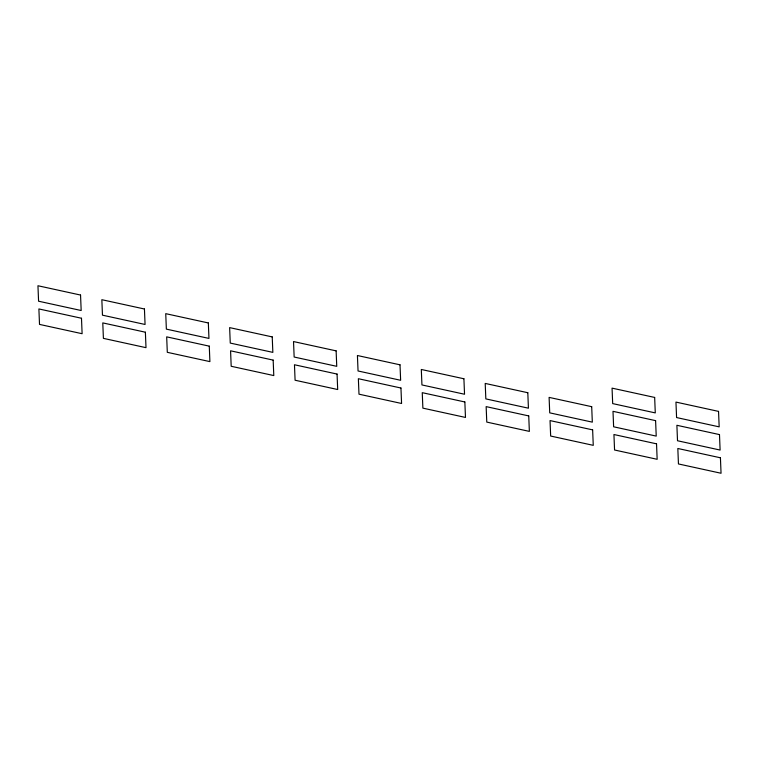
<?xml version="1.0" encoding="UTF-8"?>
<svg xmlns="http://www.w3.org/2000/svg" width="759" height="759" viewBox="0 0 759 759"><rect width="100%" height="100%" fill="white"/><g stroke="black" fill="none" stroke-linecap="round" stroke-linejoin="round"><path stroke-width="1.14" d="M654.656 397.441L612.058 388.134L612.684 403.598L655.283 412.905L654.656 397.441M718.545 411.397L675.956 402.09L676.582 417.554L719.171 426.862L718.545 411.397M80.549 295.052L37.95 285.745L38.576 301.209L81.175 310.516L80.549 295.052M144.438 308.998L101.848 299.701L102.465 315.165L145.064 324.472L144.438 308.998M208.336 322.954L165.737 313.657L166.363 329.121L208.962 338.419L208.336 322.954M272.225 336.911L229.635 327.613L230.262 343.077L272.851 352.375L272.225 336.911M336.123 350.867L293.524 341.559L294.15 357.024L336.749 366.331L336.123 350.867M400.012 364.823L357.423 355.516L358.049 370.98L400.638 380.287L400.012 364.823M463.91 378.769L421.311 369.472L421.938 384.936L464.536 394.244L463.91 378.769M527.809 392.726L485.21 383.428L485.836 398.892L528.425 408.19L527.809 392.726M591.697 406.682L549.099 397.384L549.725 412.849L592.324 422.146L591.697 406.682M655.596 420.638L612.997 411.331L613.623 426.795L656.222 436.102L655.596 420.638M719.485 434.594L676.886 425.287L677.512 440.751L720.111 450.059L719.485 434.594M81.488 318.249L38.889 308.941L39.515 324.406L82.114 333.713L81.488 318.249M145.377 332.205L102.778 322.898L103.404 338.362L146.003 347.669L145.377 332.205M209.275 346.151L166.676 336.854L167.303 352.318L209.901 361.616L209.275 346.151M273.164 360.108L230.575 350.81L231.191 366.274L273.79 375.572L273.164 360.108M337.062 374.064L294.464 364.756L295.09 380.231L337.689 389.528L337.062 374.064M400.951 388.02L358.362 378.713L358.988 394.177L401.577 403.484L400.951 388.02M464.85 401.976L422.251 392.669L422.877 408.133L465.476 417.441L464.85 401.976M528.738 415.923L486.149 406.625L486.775 422.089L529.365 431.387L528.738 415.923M592.637 429.879L550.038 420.581L550.664 436.046L593.263 445.343L592.637 429.879M656.535 443.835L613.936 434.527L614.562 450.002L657.152 459.299L656.535 443.835M720.424 457.791L677.825 448.484L678.451 463.948L721.05 473.255L720.424 457.791"/></g></svg>
